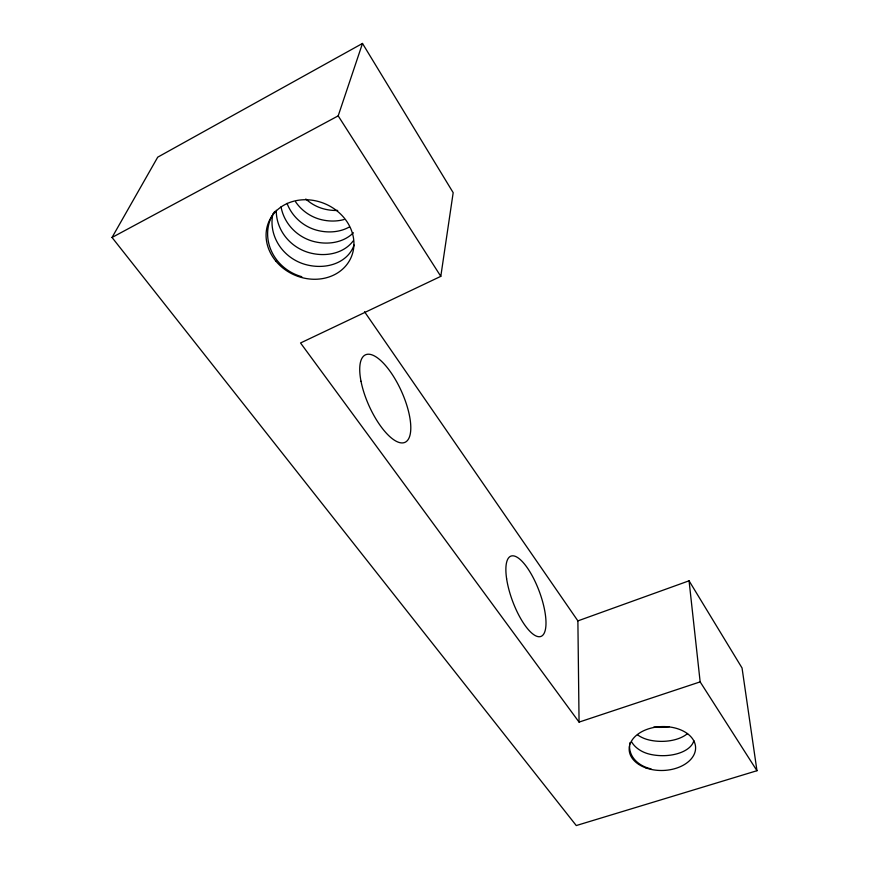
<?xml version="1.0" encoding="UTF-8"?>
<svg xmlns="http://www.w3.org/2000/svg" width="869" height="869" viewBox="0 0 869 869"><rect width="100%" height="100%" fill="white"/><g stroke="black" fill="none" stroke-linecap="round" stroke-linejoin="round"><path stroke-width="1.3" d="M579.069 722.106L300.544 342.973L440.8 276.353L453.183 192.679L362.492 43.45L157.723 157.17L112.036 237.465L576.266 825.55L756.964 770.716L742.05 668L689.063 580.807L577.885 620.89L579.069 722.106L700.153 681.883L756.964 770.716M112.036 237.465L338.182 115.87L362.492 43.45M364.535 311.743L577.885 620.89M338.182 115.87L440.8 276.353M689.063 580.807L700.153 681.883M693.842 740.573A32.642 18.097 1.7 0 1 650.045 754.281A32.349 24.777 -6.6 0 1 631.557 741.822M687.596 733.512A32.272 18.151 1.6 0 1 649.11 739.997A31.99 24.669 -6.7 0 1 637.52 734.837M669.391 726.636A31.914 18.184 1.5 0 1 653.868 727.016M651 768.859A32.707 24.875 -6.5 0 1 629.547 745.874M629.667 744.298A32.707 24.875 -6.5 0 1 629.906 742.734M354.063 245.015A43.819 34.619 20.7 0 1 305.616 264.556A43.624 40.419 30.5 0 1 272.877 213.948M276.277 210.255A43.005 39.996 31.8 0 0 309.331 252.738A43.178 34.38 21 0 0 353.183 240.898M353.411 232.751A42.559 34.141 21.4 0 1 312.938 241.278A42.418 39.561 33.2 0 1 281.035 206.811M301.793 276.69A44.254 40.865 29.3 0 1 272.008 215.881M273.29 213.633A44.254 40.865 29.3 0 1 274.734 211.471M295.558 201.771A41.288 38.725 36.2 0 0 319.857 219.281A41.375 33.652 22.1 0 0 343.983 219.553M337.715 210.439A40.81 33.413 22.5 0 1 323.17 208.734A40.745 38.312 37.8 0 1 305.801 199.012M349.414 226.95A41.962 33.902 21.8 0 1 316.446 230.133A41.842 39.138 34.7 0 1 287.042 203.357M645.537 767.772A33.228 21.953 -1.9 0 0 695.602 748.09A33.228 21.953 -1.9 0 0 646.015 729.732A33.228 21.953 -1.9 0 0 645.537 767.772M275.679 260.885A44.84 38.747 23.4 0 0 350.924 257.832A44.84 38.747 23.4 0 0 303.4 199.772A44.84 38.747 23.4 0 0 275.679 260.885M361.004 381.241A47.991 17.749 65.7 0 0 404.302 442.593A47.991 17.749 65.7 0 0 390.496 371.899A47.991 17.749 65.7 0 0 361.004 381.241M506.627 578.797A42.863 14.208 69.5 0 0 540.279 636.619A42.863 14.208 69.5 0 0 530.84 573.377A42.863 14.208 69.5 0 0 506.627 578.797"/></g></svg>
